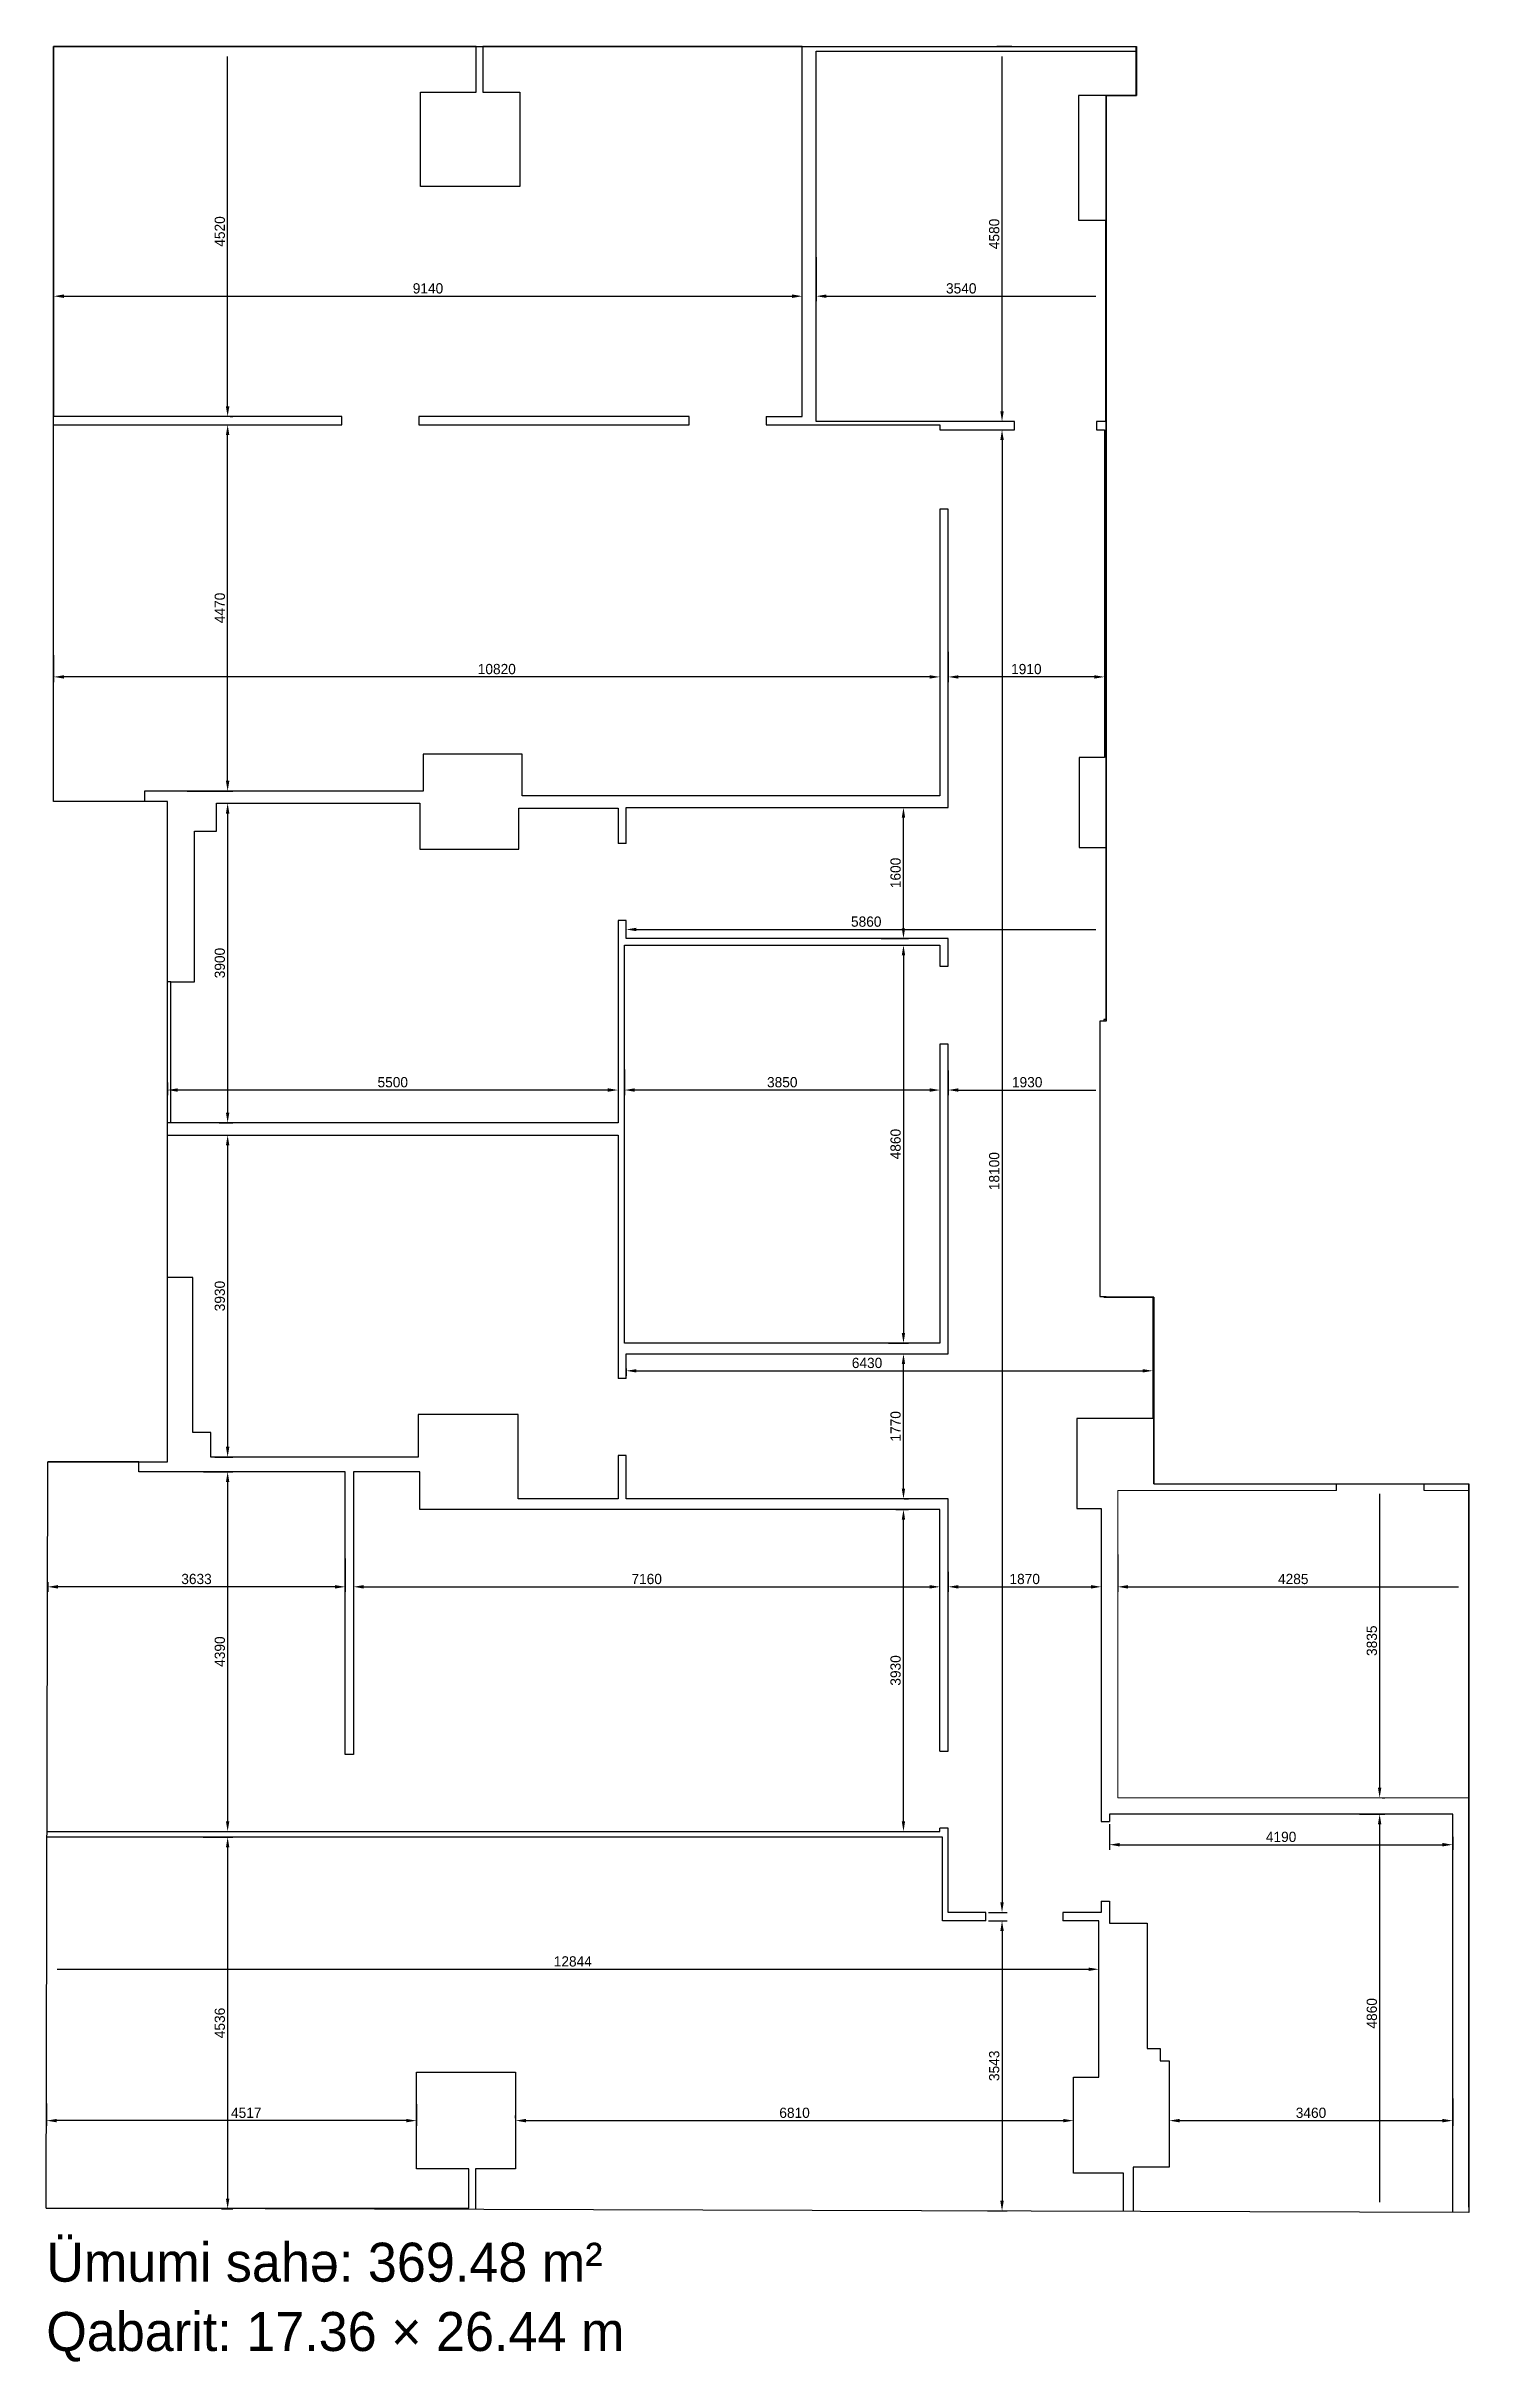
# Model space of a CAD drawing. Header units: millimetres. Extents: x 1184100 to 1201465, y -98957 to -70694.
import ezdxf

# ---------------------------------------------------------------- set-up
doc = ezdxf.new("R2010")
doc.units = ezdxf.units.MM
doc.layers.add('OFFICE_BOUNDARY', color=3, linetype='Continuous')

msp = doc.modelspace()

# ---------------------------------------------------------------- linework, layer by layer
for p, q in [((1189350, -70694), (1184190, -70694)), ((1184190, -70694), (1184190, -75214)), ((1189350, -71254), (1189350, -70694)), ((1193330, -70694), (1189430, -70694)), ((1189430, -70694), (1189430, -71254)), ((1193330, -75214), (1193330, -70694)), ((1193500, -75274), (1193500, -70754)), ((1193500, -70754), (1197400, -70754)), ((1197400, -70754), (1197400, -71294)), ((1188670, -72404), (1188670, -71254)), ((1188670, -71254), (1189350, -71254)), ((1189430, -71254), (1189880, -71254)), ((1189880, -71254), (1189880, -72404)), ((1197400, -71294), (1196700, -71294)), ((1196700, -71294), (1196700, -72814)), ((1189880, -72404), (1188670, -72404)), ((1196700, -72814), (1197030, -72814)), ((1197030, -72814), (1197030, -75194)), ((1187710, -75214), (1184190, -75214)), ((1184190, -75314), (1187710, -75314)), ((1187710, -75314), (1187710, -75214)), ((1192890, -75214), (1193330, -75214)), ((1195920, -75274), (1193500, -75274)), ((1196920, -75274), (1196920, -75374)), ((1197030, -75274), (1196920, -75274)), ((1196920, -75374), (1197020, -75374)), ((1197020, -75374), (1197020, -79374)), ((1197030, -75194), (1197030, -75274)), ((1197020, -79374), (1196710, -79374)), ((1196710, -79374), (1196710, -80474)), ((1185300, -79914), (1184190, -79914)), ((1185300, -79784), (1185300, -79914)), ((1196710, -80474), (1197040, -80474)), ((1185620, -82114), (1185580, -82114)), ((1197040, -82574), (1197010, -82574)), ((1197010, -82574), (1197010, -82594)), ((1185620, -83834), (1185580, -83834)), ((1185580, -83984), (1191080, -83984)), ((1191080, -83984), (1191080, -86954)), ((1185890, -85724), (1185580, -85724)), ((1185890, -87614), (1185890, -85724)), ((1197010, -85954), (1197010, -85964)), ((1197010, -85964), (1197040, -85964)), ((1197040, -85964), (1197610, -85964)), ((1197610, -85964), (1197610, -87444)), ((1197610, -87444), (1196680, -87444)), ((1196680, -87444), (1196680, -88544)), ((1185230, -87974), (1184120, -87974)), ((1185230, -88094), (1185230, -87974)), ((1187750, -88094), (1185230, -88094)), ((1187750, -91544), (1187750, -88094)), ((1199850, -88324), (1199850, -88239)), ((1200920, -88324), (1200920, -88239)), ((1196680, -88544), (1196980, -88544)), ((1196980, -88544), (1196980, -92364)), ((1201270, -92274), (1197080, -92274)), ((1197080, -92274), (1197080, -92364)), ((1201270, -97133), (1201270, -92274)), ((1184110, -92484), (1187750, -92484)), ((1195040, -92554), (1184110, -92554)), ((1195040, -93574), (1195040, -92554)), ((1197080, -93334), (1197080, -93604)), ((1195570, -93574), (1195040, -93574)), ((1196950, -93574), (1196510, -93574)), ((1196950, -95484), (1196950, -93574)), ((1197080, -93604), (1197540, -93604)), ((1197540, -93604), (1197540, -95134)), ((1197540, -95134), (1197700, -95134)), ((1197700, -95134), (1197700, -95284)), ((1188620, -96604), (1188620, -95424)), ((1188620, -95424), (1189830, -95424)), ((1189830, -95424), (1189830, -96604)), ((1196640, -96654), (1196640, -95484)), ((1196640, -95484), (1196950, -95484)), ((1197700, -95284), (1197810, -95284)), ((1197810, -95284), (1197810, -96584)), ((1189260, -96604), (1188620, -96604)), ((1189260, -97084), (1189260, -96604)), ((1189830, -96604), (1189340, -96604)), ((1189340, -96604), (1189340, -97099)), ((1197250, -96654), (1196640, -96654)), ((1197250, -97122), (1197250, -96654)), ((1197810, -96584), (1197370, -96584)), ((1197370, -96584), (1197370, -97122)), ((1184100, -97084), (1189260, -97084))]:
    msp.add_line(p, q)
at = {"color": 18, "lineweight": 30, "true_color": 0x000000}
for p, q in [((1184190, -79914), (1184190, -70694)), ((1184190, -70694), (1197410, -70694)), ((1197410, -70694), (1197410, -71294)), ((1197410, -71294), (1197040, -71294)), ((1197040, -71294), (1197040, -82594)), ((1185580, -79914), (1184190, -79914)), ((1185580, -87974), (1185580, -79914)), ((1197040, -85954), (1197040, -85964)), ((1197040, -85964), (1197620, -85964)), ((1197620, -85964), (1197620, -88239)), ((1184100, -97084), (1184120, -87974)), ((1184120, -87974), (1185580, -87974)), ((1197620, -88239), (1201465, -88239)), ((1201465, -88239), (1201465, -97134)), ((1201465, -97069), (1201465, -88239)), ((1201465, -97134), (1184100, -97084))]:
    msp.add_line(p, q, dxfattribs=at)
at = {"color": 0, "lineweight": -2, "transparency": 16777216}
for p, q in [((1186314, -75089), (1186314, -70819)), ((1195768, -75149), (1195768, -70819)), ((1193500, -73269), (1193500, -73806)), ((1184190, -73713), (1184190, -73681)), ((1184315, -73744), (1193205, -73744)), ((1193330, -73713), (1193330, -73681)), ((1193625, -73744), (1196915, -73744)), ((1185976, -75314), (1186377, -75314)), ((1186314, -79659), (1186314, -75439)), ((1186345, -75214), (1186377, -75214)), ((1195889, -75274), (1195706, -75274)), ((1195800, -75374), (1195831, -75374)), ((1195768, -75499), (1195768, -93349)), ((1184190, -78125), (1184190, -78454)), ((1195010, -78125), (1195010, -78454)), ((1195110, -78087), (1195110, -78454)), ((1197020, -78087), (1197020, -78454)), ((1194885, -78391), (1184315, -78391)), ((1196895, -78391), (1195235, -78391)), ((1185818, -79784), (1186377, -79784)), ((1186211, -79934), (1186377, -79934)), ((1194293, -79984), (1194627, -79984)), ((1186314, -80059), (1186314, -83709)), ((1194565, -81459), (1194565, -80109)), ((1191180, -81442), (1191180, -81411)), ((1191305, -81474), (1196915, -81474)), ((1194293, -81584), (1194627, -81584)), ((1194382, -81664), (1194627, -81664)), ((1194565, -81789), (1194565, -86399)), ((1185580, -83343), (1185580, -83497)), ((1191080, -83343), (1191080, -83497)), ((1191160, -83184), (1191160, -83497)), ((1195010, -83184), (1195010, -83497)), ((1195110, -83196), (1195110, -83497)), ((1190955, -83434), (1185705, -83434)), ((1194885, -83434), (1191285, -83434)), ((1195235, -83434), (1196915, -83434)), ((1186211, -83834), (1186377, -83834)), ((1186156, -83984), (1186377, -83984)), ((1186314, -84109), (1186314, -87789)), ((1194382, -86524), (1194627, -86524)), ((1194575, -86654), (1194627, -86654)), ((1191180, -86835), (1191180, -86924)), ((1191305, -86861), (1197485, -86861)), ((1194565, -88299), (1194565, -86779)), ((1197610, -86835), (1197610, -86924)), ((1186018, -88094), (1186377, -88094)), ((1186156, -87914), (1186377, -87914)), ((1186314, -88219), (1186314, -92359)), ((1194575, -88424), (1194627, -88424)), ((1200378, -88364), (1200378, -91949)), ((1194470, -88554), (1194627, -88554)), ((1194565, -92359), (1194565, -88679)), ((1187750, -89153), (1187750, -89561)), ((1187850, -89153), (1187850, -89561)), ((1197180, -89104), (1197180, -89561)), ((1184117, -89441), (1184117, -89561)), ((1187625, -89498), (1184242, -89498)), ((1187975, -89498), (1194885, -89498)), ((1195010, -89467), (1195010, -89436)), ((1195110, -89316), (1195110, -89561)), ((1195235, -89498), (1196855, -89498)), ((1196980, -89316), (1196980, -89561)), ((1197305, -89498), (1201340, -89498)), ((1200409, -92074), (1200441, -92074)), ((1197080, -92395), (1197080, -92708)), ((1200133, -92274), (1200441, -92274)), ((1200378, -92399), (1200378, -97009)), ((1186015, -92554), (1186377, -92554)), ((1186165, -92484), (1186377, -92484)), ((1186314, -92679), (1186314, -96965)), ((1194470, -92484), (1194627, -92484)), ((1197205, -92646), (1201145, -92646)), ((1201270, -92551), (1201270, -92708)), ((1195601, -93474), (1195831, -93474)), ((1195601, -93574), (1195831, -93574)), ((1195768, -93699), (1195768, -96992)), ((1196950, -94135), (1196950, -94104)), ((1184232, -94166), (1196825, -94166)), ((1184103, -95803), (1184103, -96076)), ((1197810, -95744), (1197810, -96076)), ((1201270, -95744), (1201270, -96076)), ((1188495, -96014), (1184228, -96014)), ((1188620, -95813), (1188620, -96076)), ((1189830, -95982), (1189830, -95951)), ((1189955, -96014), (1196515, -96014)), ((1196640, -95982), (1196640, -95951)), ((1197935, -96014), (1201145, -96014)), ((1186240, -97090), (1186377, -97090)), ((1195591, -97117), (1195831, -97117))]:
    msp.add_line(p, q, dxfattribs=at)
at = {"color": 0, "lineweight": -2}
for p, q in [((1186345, -70694), (1186377, -70694)), ((1195889, -70694), (1195706, -70694)), ((1197040, -73269), (1197040, -73806)), ((1197040, -81442), (1197040, -81411)), ((1200409, -88239), (1200441, -88239)), ((1201465, -89104), (1201465, -89561))]:
    msp.add_line(p, q, dxfattribs=at)
at = {"lineweight": 5}
for p, q in [((1197400, -70754), (1197400, -70694)), ((1199850, -88324), (1197180, -88324)), ((1197180, -88324), (1197180, -92074)), ((1201465, -88324), (1200920, -88324)), ((1197180, -92074), (1201465, -92074))]:
    msp.add_line(p, q, dxfattribs=at)
at = {"color": 1, "lineweight": 30}
for p, q in [((1197410, -71294), (1197410, -70694)), ((1197040, -82594), (1197040, -71294)), ((1197040, -71294), (1197410, -71294)), ((1197040, -85964), (1197040, -85954)), ((1197620, -85964), (1197040, -85964)), ((1197620, -88239), (1197620, -85964))]:
    msp.add_line(p, q, dxfattribs=at)
for points in [[(1188650, -75214), (1188650, -75314), (1191950, -75314), (1191950, -75214)], [(1191950, -75214), (1188650, -75214)], [(1192890, -75214), (1192890, -75314), (1194990, -75314), (1195010, -75314), (1195010, -75374)], [(1195010, -75374), (1195110, -75374), (1195920, -75374), (1195920, -75274)], [(1195010, -76344), (1195010, -79844), (1189910, -79844), (1189910, -79334), (1188700, -79334), (1188700, -79784), (1185300, -79784)], [(1191180, -80424), (1191180, -79984), (1195110, -79984), (1195110, -76344), (1195010, -76344)], [(1191080, -81364), (1191080, -83834), (1185620, -83834), (1185620, -82114), (1185910, -82114), (1185910, -80274), (1186180, -80274), (1186180, -79934), (1188660, -79934), (1188660, -80494), (1189870, -80494), (1189870, -79994), (1191080, -79994), (1191080, -80424)], [(1191180, -80424), (1191080, -80424)], [(1191180, -81364), (1191080, -81364)], [(1195010, -81924), (1195110, -81924), (1195110, -81584), (1191180, -81584), (1191180, -81364)], [(1195010, -82874), (1195010, -86524), (1191160, -86524), (1191160, -81664), (1195010, -81664), (1195010, -81924)], [(1191180, -86654), (1195110, -86654), (1195110, -82874), (1195010, -82874)], [(1191180, -86954), (1191180, -86654)], [(1191180, -86954), (1191080, -86954)], [(1191080, -87894), (1191080, -88424), (1189860, -88424), (1189860, -87394), (1188640, -87394), (1188640, -87914), (1186110, -87914), (1186110, -87614), (1185890, -87614)], [(1191180, -87894), (1191080, -87894)], [(1191180, -88424), (1191180, -87894)], [(1195010, -91504), (1195010, -88554), (1188660, -88554), (1188660, -88094), (1187850, -88094), (1187850, -91544), (1187750, -91544)], [(1195010, -91504), (1195110, -91504), (1195110, -88424), (1191180, -88424)], [(1196980, -92364), (1197080, -92364)], [(1187750, -92484), (1187850, -92484), (1195010, -92484), (1195010, -92444)], [(1195570, -93574), (1195570, -93474), (1195110, -93474), (1195110, -92444), (1195010, -92444)], [(1196980, -93334), (1196980, -93474), (1196510, -93474), (1196510, -93574)], [(1196980, -93334), (1197080, -93334)]]:
    msp.add_lwpolyline(points)
at = {"color": 0, "transparency": 16777216}
for points in [[(1184315, -73723), (1184315, -73765), (1184190, -73744)], [(1193205, -73723), (1193205, -73765), (1193330, -73744)], [(1193625, -73723), (1193625, -73765), (1193500, -73744)], [(1186293, -75089), (1186335, -75089), (1186314, -75214)], [(1195747, -75149), (1195789, -75149), (1195768, -75274)], [(1186293, -75439), (1186335, -75439), (1186314, -75314)], [(1195747, -75499), (1195789, -75499), (1195768, -75374)], [(1184315, -78371), (1184315, -78412), (1184190, -78391)], [(1194885, -78371), (1194885, -78412), (1195010, -78391)], [(1195235, -78371), (1195235, -78412), (1195110, -78391)], [(1196895, -78371), (1196895, -78412), (1197020, -78391)], [(1186293, -79659), (1186335, -79659), (1186314, -79784)], [(1186293, -80059), (1186335, -80059), (1186314, -79934)], [(1194544, -80109), (1194585, -80109), (1194565, -79984)], [(1191305, -81453), (1191305, -81495), (1191180, -81474)], [(1194544, -81459), (1194585, -81459), (1194565, -81584)], [(1194544, -81789), (1194585, -81789), (1194565, -81664)], [(1185705, -83413), (1185705, -83455), (1185580, -83434)], [(1190955, -83413), (1190955, -83455), (1191080, -83434)], [(1191285, -83413), (1191285, -83455), (1191160, -83434)], [(1194885, -83413), (1194885, -83455), (1195010, -83434)], [(1195235, -83413), (1195235, -83455), (1195110, -83434)], [(1186293, -83709), (1186335, -83709), (1186314, -83834)], [(1186293, -84109), (1186335, -84109), (1186314, -83984)], [(1194544, -86399), (1194585, -86399), (1194565, -86524)], [(1194544, -86779), (1194585, -86779), (1194565, -86654)], [(1191305, -86841), (1191305, -86882), (1191180, -86861)], [(1197485, -86841), (1197485, -86882), (1197610, -86861)], [(1186293, -87789), (1186335, -87789), (1186314, -87914)], [(1186293, -88219), (1186335, -88219), (1186314, -88094)], [(1194544, -88299), (1194585, -88299), (1194565, -88424)], [(1194544, -88679), (1194585, -88679), (1194565, -88554)], [(1184242, -89477), (1184242, -89519), (1184117, -89498)], [(1187625, -89477), (1187625, -89519), (1187750, -89498)], [(1187975, -89477), (1187975, -89519), (1187850, -89498)], [(1194885, -89477), (1194885, -89519), (1195010, -89498)], [(1195235, -89477), (1195235, -89519), (1195110, -89498)], [(1196855, -89477), (1196855, -89519), (1196980, -89498)], [(1197305, -89477), (1197305, -89519), (1197180, -89498)], [(1200357, -91949), (1200399, -91949), (1200378, -92074)], [(1186293, -92359), (1186335, -92359), (1186314, -92484)], [(1194544, -92359), (1194585, -92359), (1194565, -92484)], [(1200357, -92399), (1200399, -92399), (1200378, -92274)], [(1186293, -92679), (1186335, -92679), (1186314, -92554)], [(1197205, -92625), (1197205, -92667), (1197080, -92646)], [(1201145, -92625), (1201145, -92667), (1201270, -92646)], [(1195747, -93349), (1195789, -93349), (1195768, -93474)], [(1195747, -93699), (1195789, -93699), (1195768, -93574)], [(1196825, -94146), (1196825, -94187), (1196950, -94166)], [(1184228, -95993), (1184228, -96035), (1184103, -96014)], [(1188495, -95993), (1188495, -96035), (1188620, -96014)], [(1189955, -95993), (1189955, -96035), (1189830, -96014)], [(1196515, -95993), (1196515, -96035), (1196640, -96014)], [(1197935, -95993), (1197935, -96035), (1197810, -96014)], [(1201145, -95993), (1201145, -96035), (1201270, -96014)], [(1186293, -96965), (1186335, -96965), (1186314, -97090)], [(1195747, -96992), (1195789, -96992), (1195768, -97117)]]:
    msp.add_solid(points, dxfattribs=at)
at = {"layer": 'OFFICE_BOUNDARY'}
msp.add_lwpolyline([(1184120, -87974), (1185580, -87974), (1185580, -79914), (1184190, -79914), (1184190, -70694), (1197410, -70694), (1197410, -71294), (1197040, -71294), (1197040, -82594), (1196960, -82594), (1196960, -85954), (1197040, -85954), (1197040, -85964), (1197620, -85964), (1197620, -88239), (1201465, -88239), (1201465, -97134), (1184100, -97084), (1184120, -87974)], close=True, dxfattribs=at)

# ---------------------------------------------------------------- texts
for s, p in [('Ümumi sahə: 369.48 m²', (1184100, -97980)), ('Qabarit: 17.36 × 26.44 m', (1184100, -98826))]:
    msp.add_text(s, height=475.92).set_placement(p)
at = {"color": 0, "transparency": 16777216, "char_height": 125, "attachment_point": 5, "rotation": 90}
for s, insert in [('4520', (1186219, -72954)), ('4580', (1195673, -72984)), ('4470', (1186219, -77549)), ('1600', (1194469, -80784)), ('3900', (1186219, -81884)), ('4860', (1194469, -84094)), ('18100', (1195673, -84424)), ('3930', (1186219, -85949)), ('1770', (1194469, -87539)), ('4390', (1186219, -90289)), ('3835', (1200283, -90156)), ('3930', (1194469, -90519)), ('4536', (1186219, -94822)), ('4860', (1200283, -94704)), ('3543', (1195673, -95345))]:
    msp.add_mtext(s, dxfattribs=dict(at, insert=insert))
at = {"color": 0, "transparency": 16777216, "char_height": 125, "attachment_point": 5}
for s, insert in [('9140', (1188760, -73649)), ('3540', (1195270, -73649)), ('10820', (1189600, -78296)), ('1910', (1196065, -78296)), ('5860', (1194110, -81379)), ('5500', (1188330, -83339)), ('3850', (1193085, -83339)), ('1930', (1196075, -83339)), ('6430', (1194120, -86766)), ('3633', (1185934, -89403)), ('7160', (1191430, -89403)), ('1870', (1196045, -89403)), ('4285', (1199323, -89403)), ('4190', (1199175, -92551)), ('12844', (1190528, -94071)), ('4517', (1186541, -95919)), ('6810', (1193235, -95919)), ('3460', (1199540, -95919))]:
    msp.add_mtext(s, dxfattribs=dict(at, insert=insert))

doc.saveas('drawing.dxf')
